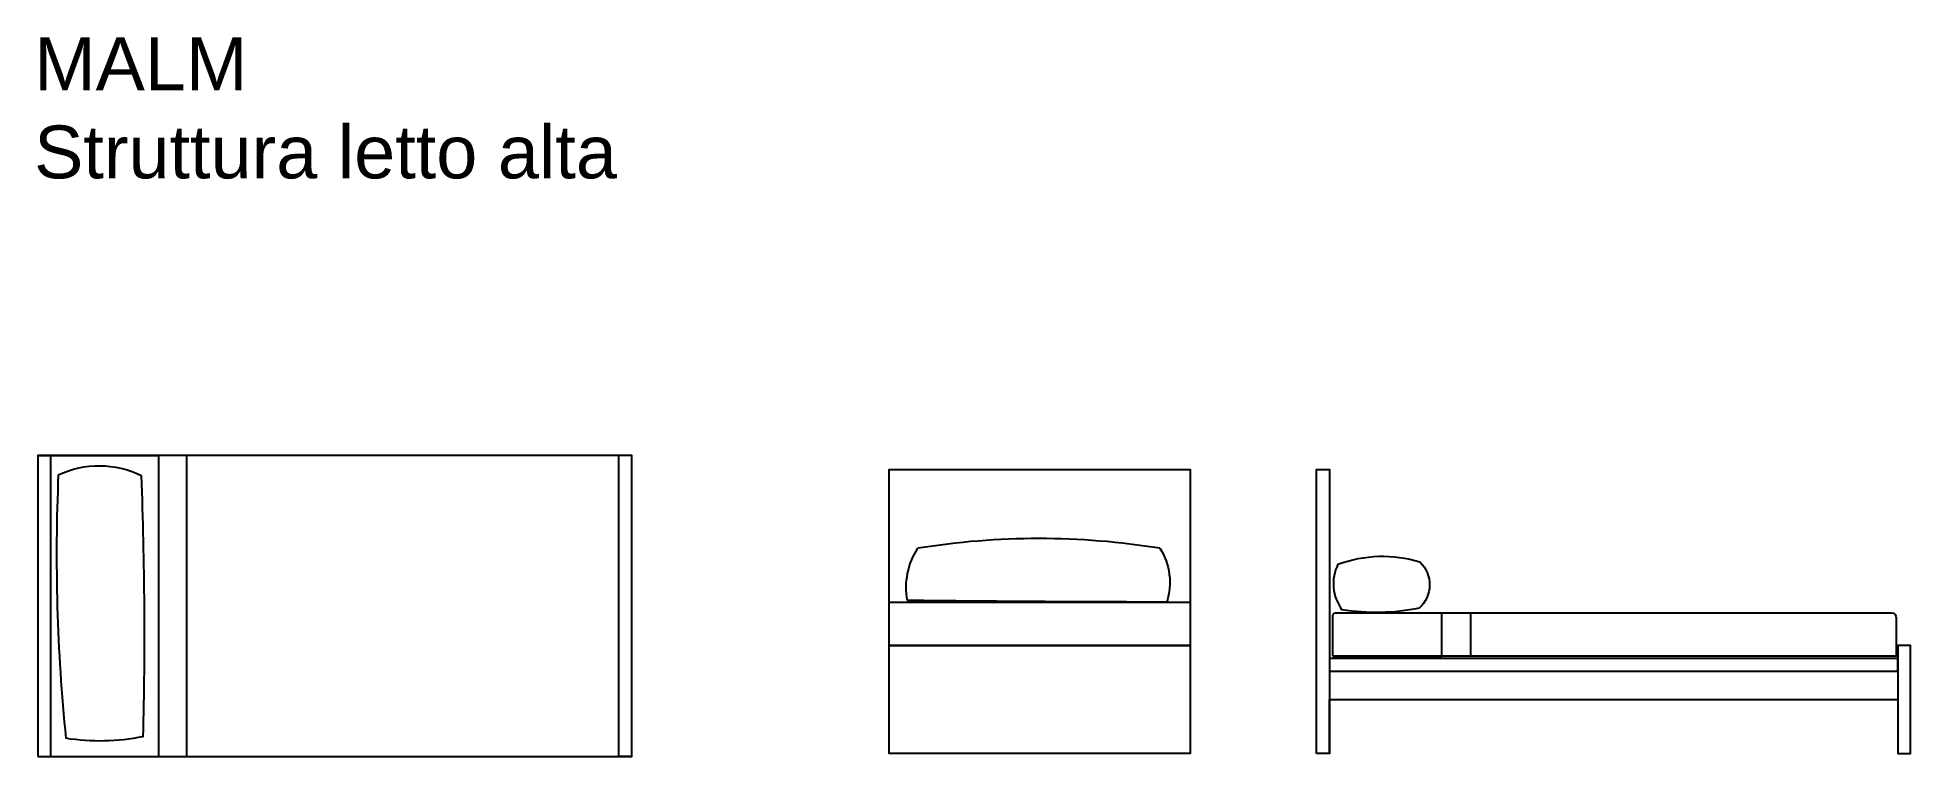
# Model space of a CAD drawing. Header units: millimetres. Extents: x 3950 to 4609, y 2150 to 2403.
import ezdxf

# ---------------------------------------------------------------- set-up
doc = ezdxf.new("R2010")
doc.units = ezdxf.units.MM
doc.styles.get("Standard").update_dxf_attribs({"font": 'arial.ttf'})

msp = doc.modelspace()

# ---------------------------------------------------------------- linework, layer by layer
for points in [[(3950.07, 2149.88), (4159.07, 2149.88), (4159.07, 2255.88), (3950.07, 2255.88), (3950.07, 2149.88)], [(3950.07, 2255.88), (3954.57, 2255.88), (3954.57, 2149.88), (4159.07, 2149.88), (4154.57, 2149.88), (4154.57, 2255.88)], [(3950.07, 2255.88), (3992.52, 2255.88), (3992.52, 2149.88), (4002.54, 2149.88), (4002.54, 2255.88), (3992.52, 2255.88)], [(3954.57, 2255.88), (3954.57, 2255.88)], [(4249.61, 2150.92), (4249.61, 2188.92), (4355.61, 2188.92), (4355.61, 2150.92), (4249.61, 2150.92), (4249.61, 2250.92), (4355.61, 2250.92), (4355.61, 2188.92)], [(4400.07, 2150.92), (4400.07, 2250.92), (4404.57, 2250.92), (4404.57, 2150.92), (4400.07, 2150.92)], [(4405.73, 2185.17), (4444.18, 2185.17), (4444.18, 2200.53)], [(4444.18, 2200.53), (4454.2, 2200.53), (4454.2, 2185.17), (4444.18, 2185.17)], [(4404.57, 2169.92), (4604.57, 2169.92), (4604.57, 2150.92), (4609.07, 2150.92), (4609.07, 2188.92), (4604.57, 2188.92), (4604.57, 2184.42), (4404.57, 2184.42)], [(4404.57, 2184.42), (4404.57, 2179.92), (4604.57, 2179.92), (4604.57, 2184.42), (4604.57, 2150.92)], [(4404.57, 2150.92), (4404.57, 2169.92)]]:
    msp.add_lwpolyline(points)
for points in [[(3957.29, 2249.01, 0.0362), (3959.94, 2156.3, 0.372331)], [(3957.29, 2249.01, -0.232516), (3986.44, 2248.78, -0.015549), (3987.06, 2156.85, -0.088763), (3959.94, 2156.3, -0.941692)], [(4344.93, 2223.19, -0.22003), (4347.39, 2204.27, -0.002595), (4256.06, 2204.84, -0.191569), (4259.74, 2223.19, -0.941692)], [(4344.93, 2223.19, 0.080457), (4259.74, 2223.19, 0.372331)], [(4407.58, 2217.57, 0.281919), (4409, 2201.54, 0.372331)], [(4407.58, 2217.57, -0.166673), (4436.43, 2218.38, -0.435551), (4436.12, 2202.09, -0.088763), (4409, 2201.54, -0.941692)], [(4249.61, 2188.92), (4249.61, 2203.92, -0.409958), (4249.96, 2204.27), (4355.26, 2204.27, -0.412879), (4355.61, 2203.92), (4355.61, 2188.92), (4249.61, 2188.92)], [(4405.73, 2185.17), (4405.73, 2199.5, -0.399374), (4407.25, 2200.53), (4602.53, 2200.53, -0.412915), (4603.99, 2198.66), (4603.99, 2185.17), (4405.73, 2185.17)]]:
    msp.add_lwpolyline(points, format="xyb")

# ---------------------------------------------------------------- texts
at = {"insert": (3948.77, 2403.04), "char_height": 18.6004, "attachment_point": 1}
msp.add_mtext_dynamic_manual_height_columns('MALM \\PStruttura letto alta', width=254.7696, gutter_width=12.5, heights=[0], dxfattribs=at)

doc.saveas('drawing.dxf')
